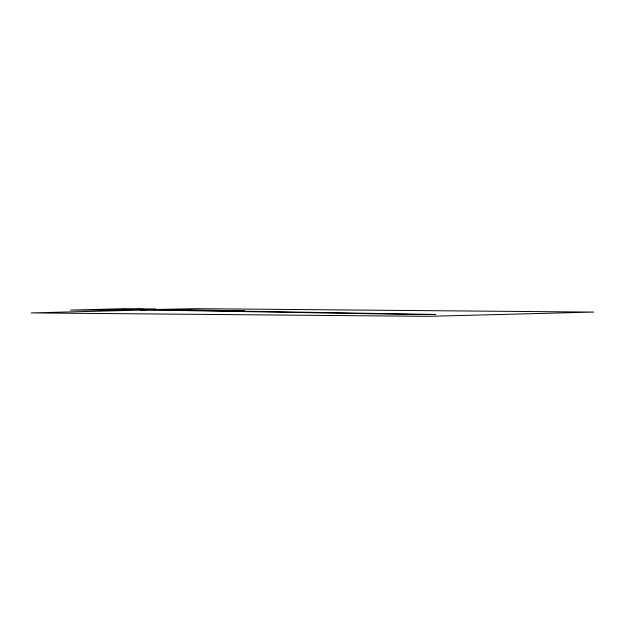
<?xml version="1.0" encoding="UTF-8"?>
<svg xmlns="http://www.w3.org/2000/svg" width="625" height="625" viewBox="0 0 625 625"><rect width="100%" height="100%" fill="white"/><g stroke="black" fill="none" stroke-linecap="round" stroke-linejoin="round"><path stroke-width="0.94" d="M146.711 309.945L31.25 312.914L428.641 316.328L593.75 312.086L196.359 308.672L149.125 309.594L435.875 314.445L419.945 314.57L139.945 309.828L155.883 309.711M228.359 310.938L244.289 310.812L165.055 309.477M136.992 309.227L143.617 309.281M124.523 309.547L131.148 309.602M112.055 309.867L118.68 309.922M99.586 310.188L106.211 310.242M124.625 308.688L70.594 310.078L110.367 310.133L103.742 310.078L156.086 308.961L124.625 308.688"/></g></svg>
